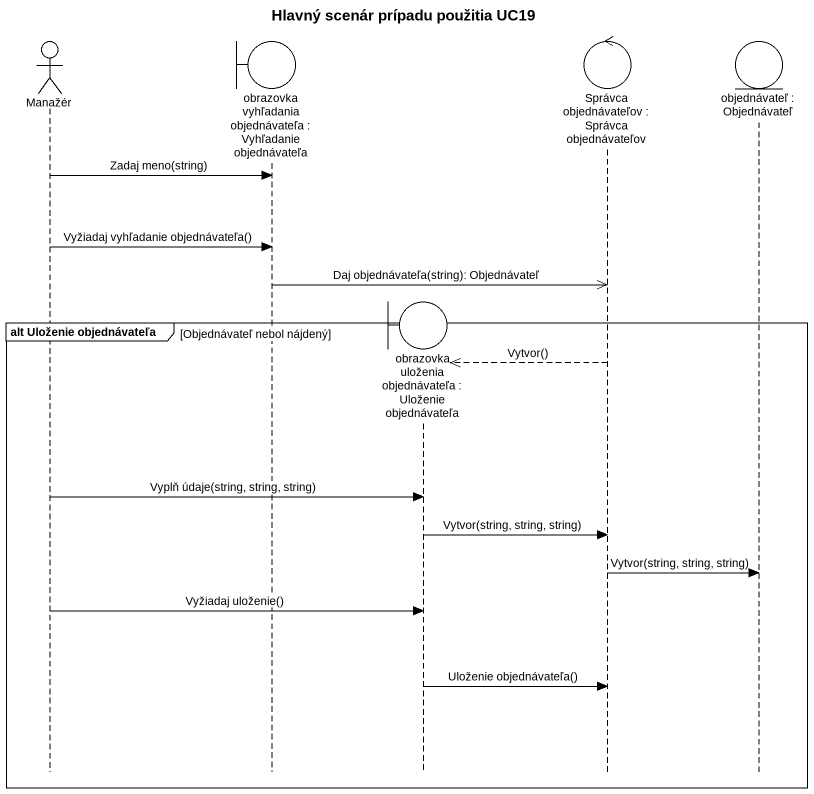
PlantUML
@startuml
title Hlavný scenár prípadu použitia UC19
hide footbox
actor Manažér
boundary "obrazovka vyhľadania objednávateľa : Vyhľadanie objednávateľa" as obrazovka_vyhľadania
boundary "obrazovka uloženia objednávateľa : Uloženie objednávateľa" as obrazovka_uloženia
control "Správca objednávateľov : Správca objednávateľov" as Správca_objednávateľov
entity "objednávateľ : Objednávateľ" as objednávateľ

Manažér -> obrazovka_vyhľadania : Zadaj meno(string)
Manažér -> obrazovka_vyhľadania : Vyžiadaj vyhľadanie objednávateľa()
obrazovka_vyhľadania ->> Správca_objednávateľov : Daj objednávateľa(string): Objednávateľ
group alt Uloženie objednávateľa [Objednávateľ nebol nájdený]
  Správca_objednávateľov -->> obrazovka_uloženia ** : Vytvor()
  Manažér -> obrazovka_uloženia : Vyplň údaje(string, string, string)
  obrazovka_uloženia -> Správca_objednávateľov : Vytvor(string, string, string)
  Správca_objednávateľov -> objednávateľ : Vytvor(string, string, string)
  Manažér -> obrazovka_uloženia : Vyžiadaj uloženie()
  obrazovka_uloženia -> Správca_objednávateľov : Uloženie objednávateľa()
end
@enduml
